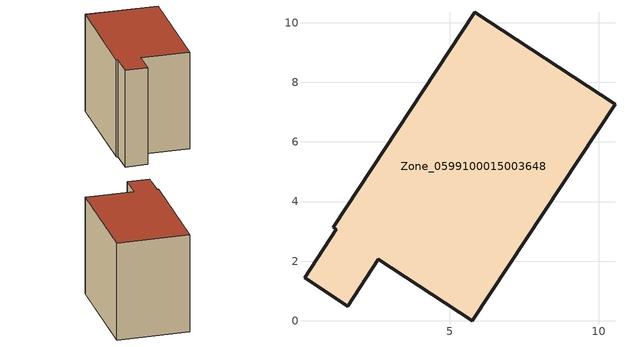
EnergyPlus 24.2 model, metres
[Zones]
Zone_0599100015003648
 floor ground (C_G): 0.12,1.44 1.18,3.08 1.08,3.14 5.83,10.35 10.54,7.27 5.74,0 2.59,2.06 1.56,0.49 z0.96
 wall outside (C_F): 2.59,2.06 5.74,0 10.54,7.27 5.83,10.35 1.08,3.14 1.18,3.08 0.12,1.44 1.56,0.49 2.59,2.06 z0.96:8.79
 roof outside (C_R): 1.18,3.08 0.12,1.44 1.56,0.49 2.59,2.06 5.74,0 10.54,7.27 5.83,10.35 1.08,3.14 z8.79
[BUILDING]
Pand.0599100015003648: North Axis=0; Terrain=City; Loads Convergence Tolerance Value=0.04; Temperature Convergence Tolerance Value=0.4; Solar Distribution=FullExterior; Maximum Number of Warmup Days=25; Minimum Number of Warmup Days=1
[Site:Location]
Rotterdam.The.Hague.AP_ZH_NLD Design_Conditions: Latitude=51.96; Longitude=4.45; Time Zone=1; Elevation=-4.5
[SITE:GROUNDTEMPERATURE:BUILDINGSURFACE]
18, 18, 18, 18, 18, 18, 18, 18, 18, 18, 18, 18
[MATERIAL] Thermal Absorptance=0.9; Solar Absorptance=0.7; Visible Absorptance=0.7
Name | Roughness | Thickness | Conductivity | Density | Specific Heat
G.TI.1965-1974 | MediumSmooth | 0.15 | 0.882353 | 540 | 1210
F.TI.1965-1974 | Rough | 0.3 | 0.697674 | 1920 | 840
R.TI.1965-1974 | MediumRough | 0.2 | 0.232558 | 1500 | 1000
[CONSTRUCTION]
C_G: G.TI.1965-1974
C_F: F.TI.1965-1974
C_R: R.TI.1965-1974
[ZONE]
Zone_0599100015003648: Type=1; Multiplier=1; Ceiling Height=Autocalculate; Volume=Autocalculate; Floor Area=autocalculate; Part of Total Floor Area=Yes
[ZONEINFILTRATION:DESIGNFLOWRATE]
Infil_Zone_0599100015003648: Zone or ZoneList or Space or SpaceList=Zone_0599100015003648; Schedule=AlwaysOn; Design Flow Rate Calculation Method=Flow/Area; Flow Rate per Floor Area=0.003; Constant Term Coefficient=1; Temperature Term Coefficient=0; Velocity Term Coefficient=0; Velocity Squared Term Coefficient=0
[HVACTEMPLATE:ZONE:IDEALLOADSAIRSYSTEM]
Zone_0599100015003648: Maximum Heating Supply Air Temperature=50; Minimum Cooling Supply Air Temperature=13; Maximum Heating Supply Air Humidity Ratio=0.0156; Minimum Cooling Supply Air Humidity Ratio=0.0077; Heating Limit=NoLimit; Cooling Limit=NoLimit; Dehumidification Control Type=ConstantSensibleHeatRatio; Cooling Sensible Heat Ratio=0.7; Dehumidification Setpoint=60; Humidification Control Type=None; Humidification Setpoint=30; Outdoor Air Method=None; Outdoor Air Flow Rate per Person=0.00944; Outdoor Air Flow Rate per Zone Floor Area=0; Outdoor Air Flow Rate per Zone=0; Demand Controlled Ventilation Type=None; Outdoor Air Economizer Type=NoEconomizer; Heat Recovery Type=None; Sensible Heat Recovery Effectiveness=0.7; Latent Heat Recovery Effectiveness=0.65
[ZONECONTROL:THERMOSTAT]
ThermostatControl_Zone_0599100015003648: Zone or ZoneList=Zone_0599100015003648; Control Type Schedule=DualSetpointControlType; Control 1=Thermostat_Zone_0599100015003648; Temperature Difference Between Cutout And Setpoint=0
[THERMOSTATSETPOINT:DUALSETPOINT]
Thermostat_Zone_0599100015003648: Heating Setpoint Temperature Schedule=HeatingSetpoint_Zone_0599100015003648; Cooling Setpoint Temperature Schedule=CoolingSetpoint_Zone_0599100015003648
[SCHEDULE:COMPACT]
HeatingSetpoint_Zone_0599100015003648: Through: 12/31, For: AllDays, Until: 24:00, 21
CoolingSetpoint_Zone_0599100015003648: Through: 12/31, For: AllDays, Until: 24:00, 24
DualSetpointControlType: Through: 12/31, For: AllDays, Until: 24:00, 4
AlwaysOn: Through: 12/31, For: AllDays, Until: 24:00, 1
